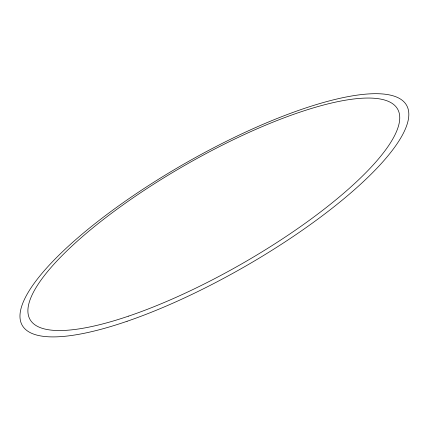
<?xml version="1.0" encoding="UTF-8"?>
<svg xmlns="http://www.w3.org/2000/svg" width="430" height="430" viewBox="0 0 430 430"><rect width="100%" height="100%" fill="white"/><g stroke="black" fill="none" stroke-linecap="round" stroke-linejoin="round"><path stroke-width="0.64" d="M127.081 321.274A221.434 59.619 -29.8 0 0 408.5 110.666A221.434 59.619 -29.8 0 0 107.618 213.957A221.434 59.619 -29.8 0 0 127.081 321.274M128.629 316.109A211.759 56.889 -29.8 0 0 399.535 114.81A211.759 56.889 -29.8 0 0 113.305 211.958A211.759 56.889 -29.8 0 0 128.629 316.109"/></g></svg>
